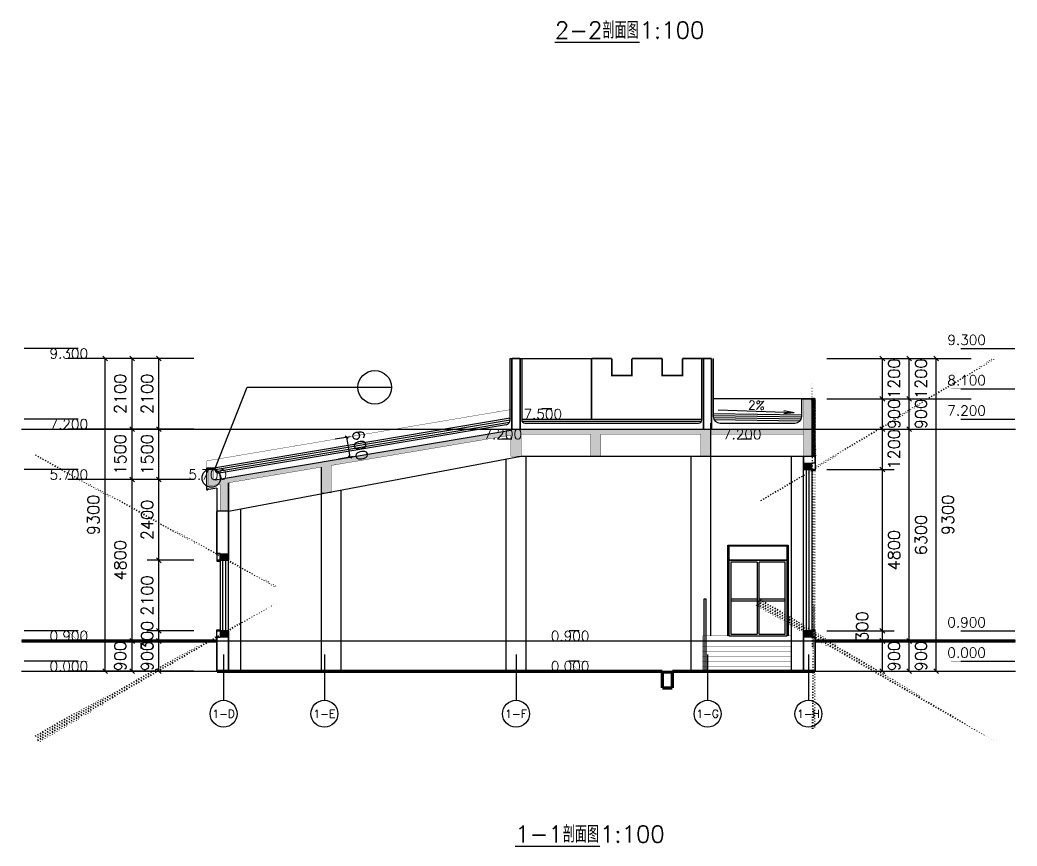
# Model space of a CAD drawing. Header units: inches. Extents: x 0 to 508000, y 0 to 738838.
# Drawn here: x 304626 to 334291, y 226883 to 251453 of the extents above; entities that cross this region are included whole.
import ezdxf
from ezdxf.enums import TextEntityAlignment as Align
from ezdxf.lldxf.tags import DXFTag

# ---------------------------------------------------------------- set-up
doc = ezdxf.new("R2010")
doc.units = ezdxf.units.IN
doc.header["$LTSCALE"] = 1000
doc.header["$MEASUREMENT"] = 0
doc.layers.get('0').update_dxf_attribs({"true_color": 0xffffff})
for name, color, linetype, true_color in [('AXIS', 3, 'Continuous', 0x00ff00), ('DIM_ELEV', 3, 'Continuous', 0x00ff00), ('DIM_IDEN', 3, 'Continuous', 0x00ff00), ('DIM_SYMB', 3, 'Continuous', 0x00ff00), ('DOTE', 1, 'DOTE', 0xff0000), ('E_WINDOW', 4, 'Continuous', 0x00ffff), ('PUB_DIM', 3, 'Continuous', 0x00ff00)]:
    doc.layers.add(name, color=color, linetype=linetype, true_color=true_color)
doc.styles.add('TXTSTY_ANONYMOUS', font='txt.shx', dxfattribs={"height": 0.2, "bigfont": 'gbcbig.shx'})
tags = doc.linetypes.add('DOTE', pattern=[2.4200000000000004, 2, -0.2, 0.02, -0.2]).pattern_tags.tags
tags[10:11] = [DXFTag(74, 4), DXFTag(75, 0), DXFTag(340, '0'), DXFTag(46, 0.0), DXFTag(50, 0.0), DXFTag(44, 0.0), DXFTag(45, 0.0)]
tags[8:9] = [DXFTag(74, 4), DXFTag(75, 0), DXFTag(340, '0'), DXFTag(46, 0.0), DXFTag(50, 0.0), DXFTag(44, 0.0), DXFTag(45, 0.0)]
tags[6:7] = [DXFTag(74, 4), DXFTag(75, 0), DXFTag(340, '0'), DXFTag(46, 0.0), DXFTag(50, 0.0), DXFTag(44, 0.0), DXFTag(45, 0.0)]
tags[4:5] = [DXFTag(74, 4), DXFTag(75, 0), DXFTag(340, '0'), DXFTag(46, 0.0), DXFTag(50, 0.0), DXFTag(44, 0.0), DXFTag(45, 0.0)]

# ---------------------------------------------------------------- blocks, each defined once
blk = doc.blocks.new('DAnoyomous9373')
at = {"layer": 'DIM_ELEV', "lineweight": -3}
blk.add_line((321266.0682554245, 232381.9263761044), (320966.0682554245, 232381.9263761044), dxfattribs=at)
at = {"layer": 'DIM_ELEV', "lineweight": -3, "const_width": 1}
blk.add_lwpolyline([(320966.0682554245, 232381.9263761044), (321566.0682554245, 232381.9263761044), (321266.0682554245, 232081.9263761044)], close=True, dxfattribs=at)
at = {"layer": 'DIM_ELEV', "color": 7, "true_color": 0xffffff, "style": 'TXTSTY_ANONYMOUS'}
blk.add_text('0.000', height=297.5, dxfattribs=at).set_placement((321566.0682554245, 232081.9263761044), align=Align.RIGHT)
blk = doc.blocks.new('DAnoyomous9377')
at = {"layer": 'DIM_ELEV', "lineweight": -3}
blk.add_line((321266.0682554245, 233281.9263761044), (320966.0682554245, 233281.9263761044), dxfattribs=at)
at = {"layer": 'DIM_ELEV', "lineweight": -3, "const_width": 1}
blk.add_lwpolyline([(320966.0682554245, 233281.9263761044), (321566.0682554245, 233281.9263761044), (321266.0682554245, 232981.9263761044)], close=True, dxfattribs=at)
at = {"layer": 'DIM_ELEV', "color": 7, "true_color": 0xffffff, "style": 'TXTSTY_ANONYMOUS'}
blk.add_text('0.900', height=297.5, dxfattribs=at).set_placement((321566.0682554245, 232981.9263761044), align=Align.RIGHT)
blk = doc.blocks.new('DAnoyomous9381')
at = {"layer": 'DIM_ELEV', "lineweight": -3}
blk.add_line((326388.0730487108, 238981.9263761044), (326088.0730487108, 238981.9263761044), dxfattribs=at)
at = {"layer": 'DIM_ELEV', "lineweight": -3, "const_width": 1}
blk.add_lwpolyline([(326088.0730487108, 238981.9263761044), (326688.0730487108, 238981.9263761044), (326388.0730487108, 239281.9263761044)], close=True, dxfattribs=at)
at = {"layer": 'DIM_ELEV', "color": 7, "true_color": 0xffffff, "style": 'TXTSTY_ANONYMOUS'}
blk.add_text('7.200', height=297.5, dxfattribs=at).set_placement((326688.0730487108, 239281.9263761044), align=Align.TOP_RIGHT)
blk = doc.blocks.new('DAnoyomous9385')
at = {"layer": 'DIM_ELEV', "lineweight": -3}
blk.add_line((320454.0215797424, 239881.9263761044), (320154.0215797424, 239881.9263761044), dxfattribs=at)
at = {"layer": 'DIM_ELEV', "lineweight": -3, "const_width": 1}
blk.add_lwpolyline([(320154.0215797424, 239881.9263761044), (320754.0215797424, 239881.9263761044), (320454.0215797424, 239581.9263761044)], close=True, dxfattribs=at)
at = {"layer": 'DIM_ELEV', "color": 7, "true_color": 0xffffff, "style": 'TXTSTY_ANONYMOUS'}
blk.add_text('7.500', height=297.5, dxfattribs=at).set_placement((320754.0215797424, 239581.9263761044), align=Align.RIGHT)
blk = doc.blocks.new('DAnoyomous9401')
at = {"layer": 'DIM_ELEV', "lineweight": -3}
blk.add_line((310484.8041442633, 238081.9263761044), (310184.8041442633, 238081.9263761044), dxfattribs=at)
at = {"layer": 'DIM_ELEV', "lineweight": -3, "const_width": 1}
blk.add_lwpolyline([(310184.8041442633, 238081.9263761044), (310784.8041442633, 238081.9263761044), (310484.8041442633, 237781.9263761044)], close=True, dxfattribs=at)
at = {"layer": 'DIM_ELEV', "color": 7, "true_color": 0xffffff, "style": 'TXTSTY_ANONYMOUS'}
blk.add_text('5.700', height=297.5, dxfattribs=at).set_placement((310784.8041442633, 237781.9263761044), align=Align.RIGHT)
blk = doc.blocks.new('DAnoyomous9457')
at = {"layer": 'DIM_SYMB', "lineweight": -3}
for p in [(325398.5557142496, 239860.9517143965), (327348.2262365818, 239744.6665196419), (327351.4840111732, 239832.518299222)]:
    blk.add_line(p, (327661.5589210987, 239777.0336142778), dxfattribs=at)
at = {"layer": 'DIM_SYMB', "color": 7, "true_color": 0xffffff, "style": 'TXTSTY_ANONYMOUS'}
blk.add_text('2%', height=262.5, rotation=357.8762856389023, dxfattribs=at).set_placement((326536.5423197746, 239993.8724651337), align=Align.MIDDLE_CENTER)
blk = doc.blocks.new('DAnoyomous9471')
at = {"layer": 'PUB_DIM', "lineweight": -3}
for p, q in [((314449.1153415442, 239058.5306930542), (314004.8917220831, 238983.6615437269)), ((314395.9059668779, 239009.1833100319), (314304.1424626112, 239074.476572752)), ((314449.7414678335, 238450.1742396355), (314350.0242147446, 239041.8299413919)), ((314548.8325946331, 238466.8749912977), (314104.608975172, 238392.0058419704)), ((314495.6232199669, 238417.5276082754), (314403.8597157001, 238482.8208709955))]:
    blk.add_line(p, q, dxfattribs=at)
at = {"layer": 'PUB_DIM', "color": 7, "true_color": 0xffffff, "style": 'TXTSTY_ANONYMOUS'}
blk.add_text('600', height=350, rotation=279.5666914838454, dxfattribs=at).set_placement((314745.0153340101, 238804.1704882383), align=Align.MIDDLE_CENTER)
blk = doc.blocks.new('DAnoyomous9475')
at = {"layer": 'DIM_ELEV', "lineweight": -3}
blk.add_line((319264.8041441441, 238981.9263759851), (318964.8041441441, 238981.9263759851), dxfattribs=at)
at = {"layer": 'DIM_ELEV', "lineweight": -3, "const_width": 1}
blk.add_lwpolyline([(318964.8041441441, 238981.9263759851), (319564.8041441441, 238981.9263759851), (319264.8041441441, 239281.9263759851)], close=True, dxfattribs=at)
at = {"layer": 'DIM_ELEV', "color": 7, "true_color": 0xffffff, "style": 'TXTSTY_ANONYMOUS'}
blk.add_text('7.200', height=297.5, dxfattribs=at).set_placement((319564.8041441441, 239281.9263759851), align=Align.TOP_RIGHT)
blk = doc.blocks.new('$EWDLib$00000644')
at = {"lineweight": -3}
for p, q in [((1470, 2370), (30, 2370)), ((30, 2370), (30, 2000)), ((1470, 2000), (1470, 2370)), ((1470, 2000), (30, 2000)), ((30, 2000), (1470, 2000)), ((30, 2000), (30, 2.273736754432321e-13)), ((1470, 0), (1470, 2000)), ((78.97999999999956, 1950.519999999997), (78.97999999999956, 49.47999999999638)), ((725.5040000000008, 1950.519999999997), (78.97999999999968, 1950.519999999997)), ((725.5040000000008, 1950.519999999997), (725.5040000000008, 49.47999999999638)), ((1421.02, 1950.519999999997), (774.4840000000005, 1950.519999999997)), ((774.4840000000004, 49.48000000000002), (774.4840000000004, 1950.519999999997)), ((1421.02, 49.48000000000002), (1421.02, 1950.519999999997)), ((78.97999999999593, 979.7039999999963), (725.5039999999971, 979.7039999999981)), ((78.97999999999593, 930.2239999999963), (725.5039999999971, 930.2239999999981)), ((774.4839999999967, 979.7039999999981), (1421.019999999997, 979.704)), ((774.4839999999967, 930.2239999999981), (1421.019999999997, 930.2239999999999)), ((30, 0), (1470, 0)), ((78.97999999999956, 49.47999999999638), (725.5040000000007, 49.4799999999982)), ((774.4840000000004, 49.4799999999982), (1421.02, 49.48000000000002))]:
    blk.add_line(p, q, dxfattribs=at)
blk.add_lwpolyline([(0, 0), (0, 2400), (1500.000000000004, 2400), (1500.000000000004, 0)], dxfattribs=at)
blk = doc.blocks.new('DAnoyomous9554')
at = {"layer": 'PUB_DIM', "lineweight": -3}
for p, q in [((309800.1884633303, 241381.9263761044), (308411.0967943668, 241381.9263761044)), ((308831.8074724674, 241311.2156980038), (308690.3861162663, 241452.6370542049)), ((308761.0967943668, 239281.9263761044), (308761.0967943668, 241381.9263761044)), ((309800.1884633303, 239281.9263761044), (308411.0967943668, 239281.9263761044)), ((308831.8074724674, 239211.2156980038), (308690.3861162663, 239352.6370542049)), ((308761.0967943668, 237781.9263762236), (308761.0967943668, 239281.9263761044)), ((309800.1884633303, 237781.9263762236), (308411.0967943668, 237781.9263762236)), ((308831.8074724674, 237711.215698123), (308690.3861162663, 237852.6370543242)), ((308761.0967943668, 235381.9263761044), (308761.0967943668, 237781.9263762236)), ((309800.1884633303, 235381.9263761044), (308411.0967943668, 235381.9263761044)), ((308831.8074724674, 235311.2156980038), (308690.3861162663, 235452.6370542049)), ((308761.0967943668, 233281.9263761044), (308761.0967943668, 235381.9263761044)), ((309800.1884633303, 233281.9263761044), (308411.0967943668, 233281.9263761044)), ((308831.8074724674, 233211.2156980038), (308690.3861162663, 233352.6370542049)), ((308761.0967943668, 232981.9263761044), (308761.0967943668, 233281.9263761044)), ((309800.1884633303, 232981.9263761044), (308411.0967943668, 232981.9263761044)), ((308831.8074724674, 232911.2156980038), (308690.3861162663, 233052.6370542049)), ((308761.0967943668, 232081.9263761044), (308761.0967943668, 232981.9263761044)), ((309800.1884633303, 232081.9263761044), (308411.0967943668, 232081.9263761044)), ((308831.8074724674, 232011.2156980038), (308690.3861162663, 232152.6370542049))]:
    blk.add_line(p, q, dxfattribs=at)
at = {"layer": 'PUB_DIM', "color": 7, "true_color": 0xffffff, "style": 'TXTSTY_ANONYMOUS'}
for s, p in [('2100', (308411.0967943668, 240331.9263761044)), ('1500', (308411.0967943668, 238531.9263761044)), ('2400', (308411.0967943668, 236581.9263761044)), ('2100', (308411.0967943668, 234331.9263761044)), ('300', (308411.0967943668, 233131.9263761044)), ('900', (308411.0967943668, 232531.9263761044))]:
    blk.add_text(s, height=350, rotation=90.00000250447816, dxfattribs=at).set_placement(p, align=Align.MIDDLE_CENTER)
blk = doc.blocks.new('DAnoyomous9573')
at = {"layer": 'PUB_DIM', "lineweight": -3}
for p, q in [((309000.1884633303, 241381.9263761044), (307611.0967943668, 241381.9263761044)), ((308031.8074724674, 241311.2156980038), (307890.3861162663, 241452.6370542049)), ((307961.0967943668, 239281.9263761044), (307961.0967943668, 241381.9263761044)), ((309000.1884633303, 239281.9263761044), (307611.0967943668, 239281.9263761044)), ((308031.8074724674, 239211.2156980038), (307890.3861162663, 239352.6370542049)), ((307961.0967943668, 237781.9263762236), (307961.0967943668, 239281.9263761044)), ((309000.1884633303, 237781.9263762236), (307611.0967943668, 237781.9263762236)), ((308031.8074724674, 237711.215698123), (307890.3861162663, 237852.6370543242)), ((307961.0967943668, 232981.9263761044), (307961.0967943668, 237781.9263762236)), ((309000.1884633303, 232981.9263761044), (307611.0967943668, 232981.9263761044)), ((308031.8074724674, 232911.2156980038), (307890.3861162663, 233052.6370542049)), ((307961.0967943668, 232081.9263761044), (307961.0967943668, 232981.9263761044)), ((309000.1884633303, 232081.9263761044), (307611.0967943668, 232081.9263761044)), ((308031.8074724674, 232011.2156980038), (307890.3861162663, 232152.6370542049))]:
    blk.add_line(p, q, dxfattribs=at)
at = {"layer": 'PUB_DIM', "color": 7, "true_color": 0xffffff, "style": 'TXTSTY_ANONYMOUS'}
for s, p in [('2100', (307611.0967943668, 240331.9263761044)), ('1500', (307611.0967943668, 238531.9263761044)), ('4800', (307611.0967943668, 235381.9263761044)), ('900', (307611.0967943668, 232531.9263761044))]:
    blk.add_text(s, height=350, rotation=90.00000250447816, dxfattribs=at).set_placement(p, align=Align.MIDDLE_CENTER)
blk = doc.blocks.new('DAnoyomous9580')
at = {"layer": 'PUB_DIM', "lineweight": -3}
for p, q in [((308200.1884633303, 241381.9263761044), (306811.0967943668, 241381.9263761044)), ((307231.8074724674, 241311.2156980038), (307090.3861162663, 241452.6370542049)), ((307161.0967943668, 232081.9263761044), (307161.0967943668, 241381.9263761044)), ((308200.1884633303, 232081.9263761044), (306811.0967943668, 232081.9263761044)), ((307231.8074724674, 232011.2156980038), (307090.3861162663, 232152.6370542049))]:
    blk.add_line(p, q, dxfattribs=at)
at = {"layer": 'PUB_DIM', "color": 7, "true_color": 0xffffff, "style": 'TXTSTY_ANONYMOUS'}
blk.add_text('9300', height=350, rotation=90.00000250447816, dxfattribs=at).set_placement((306811.0967943668, 236731.9263761044), align=Align.MIDDLE_CENTER)
blk = doc.blocks.new('DAnoyomous9585')
at = {"layer": 'DIM_ELEV', "lineweight": -3}
for p, q in [((306353.3919632435, 232381.9263761044), (304753.3919632435, 232381.9263761044)), ((309372.948346138, 232081.9263761044), (306053.3919632435, 232081.9263761044))]:
    blk.add_line(p, q, dxfattribs=at)
at = {"layer": 'DIM_ELEV', "lineweight": -3, "const_width": 1}
blk.add_lwpolyline([(306053.3919632435, 232381.9263761044), (306653.3919632435, 232381.9263761044), (306353.3919632435, 232081.9263761044)], close=True, dxfattribs=at)
at = {"layer": 'DIM_ELEV', "color": 7, "true_color": 0xffffff, "style": 'TXTSTY_ANONYMOUS'}
blk.add_text('0.000', height=297.5, dxfattribs=at).set_placement((306653.3919632435, 232081.9263761044), align=Align.RIGHT)
blk = doc.blocks.new('DAnoyomous9590')
at = {"layer": 'DIM_ELEV', "lineweight": -3}
for p, q in [((306353.3919632435, 233281.9263761044), (304753.3919632435, 233281.9263761044)), ((309372.948346138, 232981.9263761044), (306053.3919632435, 232981.9263761044))]:
    blk.add_line(p, q, dxfattribs=at)
at = {"layer": 'DIM_ELEV', "lineweight": -3, "const_width": 1}
blk.add_lwpolyline([(306053.3919632435, 233281.9263761044), (306653.3919632435, 233281.9263761044), (306353.3919632435, 232981.9263761044)], close=True, dxfattribs=at)
at = {"layer": 'DIM_ELEV', "color": 7, "true_color": 0xffffff, "style": 'TXTSTY_ANONYMOUS'}
blk.add_text('0.900', height=297.5, dxfattribs=at).set_placement((306653.3919632435, 232981.9263761044), align=Align.RIGHT)
blk = doc.blocks.new('DAnoyomous9595')
at = {"layer": 'DIM_ELEV', "lineweight": -3}
for p, q in [((306353.3919632435, 238081.9263761044), (304753.3919632435, 238081.9263761044)), ((309372.948346138, 237781.9263761044), (306053.3919632435, 237781.9263761044))]:
    blk.add_line(p, q, dxfattribs=at)
at = {"layer": 'DIM_ELEV', "lineweight": -3, "const_width": 1}
blk.add_lwpolyline([(306053.3919632435, 238081.9263761044), (306653.3919632435, 238081.9263761044), (306353.3919632435, 237781.9263761044)], close=True, dxfattribs=at)
at = {"layer": 'DIM_ELEV', "color": 7, "true_color": 0xffffff, "style": 'TXTSTY_ANONYMOUS'}
blk.add_text('5.700', height=297.5, dxfattribs=at).set_placement((306653.3919632435, 237781.9263761044), align=Align.RIGHT)
blk = doc.blocks.new('DAnoyomous9600')
at = {"layer": 'DIM_ELEV', "lineweight": -3}
for p, q in [((306353.3919632435, 239581.9263761044), (304753.3919632435, 239581.9263761044)), ((309372.948346138, 239281.9263761044), (306053.3919632435, 239281.9263761044))]:
    blk.add_line(p, q, dxfattribs=at)
at = {"layer": 'DIM_ELEV', "lineweight": -3, "const_width": 1}
blk.add_lwpolyline([(306053.3919632435, 239581.9263761044), (306653.3919632435, 239581.9263761044), (306353.3919632435, 239281.9263761044)], close=True, dxfattribs=at)
at = {"layer": 'DIM_ELEV', "color": 7, "true_color": 0xffffff, "style": 'TXTSTY_ANONYMOUS'}
blk.add_text('7.200', height=297.5, dxfattribs=at).set_placement((306653.3919632435, 239281.9263761044), align=Align.RIGHT)
blk = doc.blocks.new('DAnoyomous9605')
at = {"layer": 'DIM_ELEV', "lineweight": -3}
for p, q in [((306353.3919632435, 241681.9263761044), (304753.3919632435, 241681.9263761044)), ((309372.948346138, 241381.9263761044), (306053.3919632435, 241381.9263761044))]:
    blk.add_line(p, q, dxfattribs=at)
at = {"layer": 'DIM_ELEV', "lineweight": -3, "const_width": 1}
blk.add_lwpolyline([(306053.3919632435, 241681.9263761044), (306653.3919632435, 241681.9263761044), (306353.3919632435, 241381.9263761044)], close=True, dxfattribs=at)
at = {"layer": 'DIM_ELEV', "color": 7, "true_color": 0xffffff, "style": 'TXTSTY_ANONYMOUS'}
blk.add_text('9.300', height=297.5, dxfattribs=at).set_placement((306653.3919632435, 241381.9263761044), align=Align.RIGHT)
blk = doc.blocks.new('DAnoyomous9610')
at = {"layer": 'DIM_ELEV', "lineweight": -3}
for p, q in [((332622.3763680458, 232381.9263761044), (334222.3763680458, 232381.9263761044)), ((329602.8199851513, 232081.9263761044), (332922.3763680458, 232081.9263761044))]:
    blk.add_line(p, q, dxfattribs=at)
at = {"layer": 'DIM_ELEV', "lineweight": -3, "const_width": 1}
blk.add_lwpolyline([(332322.3763680458, 232381.9263761044), (332922.3763680458, 232381.9263761044), (332622.3763680458, 232081.9263761044)], close=True, dxfattribs=at)
at = {"layer": 'DIM_ELEV', "color": 7, "true_color": 0xffffff, "style": 'TXTSTY_ANONYMOUS'}
blk.add_text('0.000', height=297.5, dxfattribs=at).set_placement((333363.6263680458, 232486.9263761044), align=Align.RIGHT)
blk = doc.blocks.new('DAnoyomous9637')
at = {"layer": 'PUB_DIM', "lineweight": -3}
for p, q in [((328634.8041442633, 241381.9263761044), (330633.6728453636, 241381.9263761044)), ((330212.962167263, 241452.6370542049), (330354.3835234642, 241311.2156980038)), ((330283.6728453636, 240181.9263761044), (330283.6728453636, 241381.9263761044)), ((328634.8041442633, 240181.9263761044), (330633.6728453636, 240181.9263761044)), ((330212.962167263, 240252.6370542049), (330354.3835234642, 240111.2156980038)), ((330283.6728453636, 239281.9263761044), (330283.6728453636, 240181.9263761044)), ((328634.8041442633, 239281.9263761044), (330633.6728453636, 239281.9263761044)), ((330212.962167263, 239352.6370542049), (330354.3835234642, 239211.2156980038)), ((330283.6728453636, 238081.9263751507), (330283.6728453636, 239281.9263761044)), ((328634.8041442633, 238081.9263751507), (330633.6728453636, 238081.9263751507)), ((330212.962167263, 238152.6370532513), (330354.3835234642, 238011.2156970501)), ((330283.6728453636, 233281.9263758659), (330283.6728453636, 238081.9263751507)), ((328634.8041442633, 233281.9263758659), (330633.6728453636, 233281.9263758659)), ((330212.962167263, 233352.6370539665), (330354.3835234642, 233211.2156977654)), ((330283.6728453636, 232981.9263761044), (330283.6728453636, 233281.9263758659)), ((328634.8041442633, 232981.9263761044), (330633.6728453636, 232981.9263761044)), ((330212.962167263, 233052.6370542049), (330354.3835234642, 232911.2156980038)), ((330283.6728453636, 232081.9263761044), (330283.6728453636, 232981.9263761044)), ((328634.8041442633, 232081.9263761044), (330633.6728453636, 232081.9263761044)), ((330212.962167263, 232152.6370542049), (330354.3835234642, 232011.2156980038))]:
    blk.add_line(p, q, dxfattribs=at)
at = {"layer": 'PUB_DIM', "color": 7, "true_color": 0xffffff, "style": 'TXTSTY_ANONYMOUS'}
for s, p in [('1200', (330633.6728453636, 240781.9263761044)), ('900', (330633.6728453636, 239731.9263761044)), ('1200', (330633.6728453636, 238681.9263756275)), ('4800', (330633.6728453636, 235681.9263755083)), ('300', (329683.8494372368, 233412.4298013449)), ('900', (330633.6728453636, 232531.9263761044))]:
    blk.add_text(s, height=350, rotation=90.00000250447816, dxfattribs=at).set_placement(p, align=Align.MIDDLE_CENTER)
blk = doc.blocks.new('DAnoyomous9656')
at = {"layer": 'PUB_DIM', "lineweight": -3}
for p, q in [((329434.8041442633, 241381.9263761044), (331433.6728453636, 241381.9263761044)), ((331012.962167263, 241452.6370542049), (331154.3835234642, 241311.2156980038)), ((331083.6728453636, 240181.9263761044), (331083.6728453636, 241381.9263761044)), ((329434.8041442633, 240181.9263761044), (331433.6728453636, 240181.9263761044)), ((331012.962167263, 240252.6370542049), (331154.3835234642, 240111.2156980038)), ((331083.6728453636, 239281.9263761044), (331083.6728453636, 240181.9263761044)), ((329434.8041442633, 239281.9263761044), (331433.6728453636, 239281.9263761044)), ((331012.962167263, 239352.6370542049), (331154.3835234642, 239211.2156980038)), ((331083.6728453636, 232981.9263761044), (331083.6728453636, 239281.9263761044)), ((329434.8041442633, 232981.9263761044), (331433.6728453636, 232981.9263761044)), ((331012.962167263, 233052.6370542049), (331154.3835234642, 232911.2156980038)), ((331083.6728453636, 232081.9263761044), (331083.6728453636, 232981.9263761044)), ((329434.8041442633, 232081.9263761044), (331433.6728453636, 232081.9263761044)), ((331012.962167263, 232152.6370542049), (331154.3835234642, 232011.2156980038))]:
    blk.add_line(p, q, dxfattribs=at)
at = {"layer": 'PUB_DIM', "color": 7, "true_color": 0xffffff, "style": 'TXTSTY_ANONYMOUS'}
for s, p in [('1200', (331433.6728453636, 240781.9263761044)), ('900', (331433.6728453636, 239731.9263761044)), ('6300', (331433.6728453636, 236131.9263761044)), ('900', (331433.6728453636, 232531.9263761044))]:
    blk.add_text(s, height=350, rotation=90.00000250447816, dxfattribs=at).set_placement(p, align=Align.MIDDLE_CENTER)
blk = doc.blocks.new('DAnoyomous9663')
at = {"layer": 'PUB_DIM', "lineweight": -3}
for p, q in [((330234.8041442633, 241381.9263761044), (332233.6728453636, 241381.9263761044)), ((331812.962167263, 241452.6370542049), (331954.3835234642, 241311.2156980038)), ((331883.6728453636, 232081.9263761044), (331883.6728453636, 241381.9263761044)), ((330234.8041442633, 232081.9263761044), (332233.6728453636, 232081.9263761044)), ((331812.962167263, 232152.6370542049), (331954.3835234642, 232011.2156980038))]:
    blk.add_line(p, q, dxfattribs=at)
at = {"layer": 'PUB_DIM', "color": 7, "true_color": 0xffffff, "style": 'TXTSTY_ANONYMOUS'}
blk.add_text('9300', height=350, rotation=90.00000250447816, dxfattribs=at).set_placement((332233.6728453636, 236731.9263761044), align=Align.MIDDLE_CENTER)
blk = doc.blocks.new('DAnoyomous9668')
at = {"layer": 'DIM_ELEV', "lineweight": -3}
for p, q in [((332622.3763680458, 233281.9263761044), (334222.3763680458, 233281.9263761044)), ((329602.8199851513, 232981.9263761044), (332922.3763680458, 232981.9263761044))]:
    blk.add_line(p, q, dxfattribs=at)
at = {"layer": 'DIM_ELEV', "lineweight": -3, "const_width": 1}
blk.add_lwpolyline([(332322.3763680458, 233281.9263761044), (332922.3763680458, 233281.9263761044), (332622.3763680458, 232981.9263761044)], close=True, dxfattribs=at)
at = {"layer": 'DIM_ELEV', "color": 7, "true_color": 0xffffff, "style": 'TXTSTY_ANONYMOUS'}
blk.add_text('0.900', height=297.5, dxfattribs=at).set_placement((333363.6263680458, 233386.9263761044), align=Align.RIGHT)
blk = doc.blocks.new('DAnoyomous9673')
at = {"layer": 'DIM_ELEV', "lineweight": -3}
for p, q in [((332622.3763680458, 239581.9263761044), (334222.3763680458, 239581.9263761044)), ((329602.8199851513, 239281.9263761044), (332922.3763680458, 239281.9263761044))]:
    blk.add_line(p, q, dxfattribs=at)
at = {"layer": 'DIM_ELEV', "lineweight": -3, "const_width": 1}
blk.add_lwpolyline([(332322.3763680458, 239581.9263761044), (332922.3763680458, 239581.9263761044), (332622.3763680458, 239281.9263761044)], close=True, dxfattribs=at)
at = {"layer": 'DIM_ELEV', "color": 7, "true_color": 0xffffff, "style": 'TXTSTY_ANONYMOUS'}
blk.add_text('7.200', height=297.5, dxfattribs=at).set_placement((333363.6263680458, 239686.9263761044), align=Align.RIGHT)
blk = doc.blocks.new('DAnoyomous9678')
at = {"layer": 'DIM_ELEV', "lineweight": -3}
for p, q in [((332622.3763680458, 240481.9263761044), (334222.3763680458, 240481.9263761044)), ((329602.8199851513, 240181.9263761044), (332922.3763680458, 240181.9263761044))]:
    blk.add_line(p, q, dxfattribs=at)
at = {"layer": 'DIM_ELEV', "lineweight": -3, "const_width": 1}
blk.add_lwpolyline([(332322.3763680458, 240481.9263761044), (332922.3763680458, 240481.9263761044), (332622.3763680458, 240181.9263761044)], close=True, dxfattribs=at)
at = {"layer": 'DIM_ELEV', "color": 7, "true_color": 0xffffff, "style": 'TXTSTY_ANONYMOUS'}
blk.add_text('8.100', height=297.5, dxfattribs=at).set_placement((333363.6263680458, 240586.9263761044), align=Align.RIGHT)
blk = doc.blocks.new('DAnoyomous9683')
at = {"layer": 'DIM_ELEV', "lineweight": -3}
for p, q in [((332622.3763680458, 241681.9263761044), (334222.3763680458, 241681.9263761044)), ((329602.8199851513, 241381.9263761044), (332922.3763680458, 241381.9263761044))]:
    blk.add_line(p, q, dxfattribs=at)
at = {"layer": 'DIM_ELEV', "lineweight": -3, "const_width": 1}
blk.add_lwpolyline([(332322.3763680458, 241681.9263761044), (332922.3763680458, 241681.9263761044), (332622.3763680458, 241381.9263761044)], close=True, dxfattribs=at)
at = {"layer": 'DIM_ELEV', "color": 7, "true_color": 0xffffff, "style": 'TXTSTY_ANONYMOUS'}
blk.add_text('9.300', height=297.5, dxfattribs=at).set_placement((333363.6263680458, 241786.9263761044), align=Align.RIGHT)
blk = doc.blocks.new('DAnoyomous9699')
at = {"layer": 'AXIS', "lineweight": -3}
for p, q in [((310684.8041442633, 232583.3565573692), (310684.8041442633, 231217.4668526649)), ((313684.8041442633, 232583.3565573692), (313684.8041442633, 231217.4668526649)), ((319384.8041442633, 232583.3565573692), (319384.8041442633, 231217.4668526649)), ((325084.8041442633, 232583.3565573692), (325084.8041442633, 231217.4668526649)), ((328084.8041442633, 232583.3565573692), (328084.8041442633, 231217.4668526649))]:
    blk.add_line(p, q, dxfattribs=at)
for centre in [(310684.8041442633, 230817.4668526649), (313684.8041442633, 230817.4668526649), (319384.8041442633, 230817.4668526649), (325084.8041442633, 230817.4668526649), (328084.8041442633, 230817.4668526649)]:
    blk.add_circle(centre, 400, dxfattribs=at)
at = {"layer": 'AXIS', "color": 7, "true_color": 0xffffff, "style": 'TXTSTY_ANONYMOUS'}
for s, p in [('1-D', (310684.8041442633, 230817.4668526649)), ('1-E', (313684.8041442633, 230817.4668526649)), ('1-F', (319384.8041442633, 230817.4668526649)), ('1-G', (325084.8041442633, 230817.4668526649)), ('1-H', (328084.8041442633, 230817.4668526649))]:
    blk.add_text(s, height=233.3333282470703, dxfattribs=at).set_placement(p, align=Align.MIDDLE_CENTER)
blk = doc.blocks.new('DAnoyomous20841')
at = {"layer": 'DIM_IDEN', "lineweight": -3}
for p, q in [((310422.6787534952, 238087.4951896667), (311385.3171460629, 240527.5433726311)), ((311385.3171460629, 240527.5433726311), (315681.7429984808, 240527.5433726311))]:
    blk.add_line(p, q, dxfattribs=at)
for centre, radius in [((315181.7429984808, 240527.5433726311), 500), ((310321.0589381456, 237829.9143080711), 276.9016024598164)]:
    blk.add_circle(centre, radius, dxfattribs=at)
blk = doc.blocks.new('DAnoyomous39753')
at = {"layer": 'DIM_SYMB', "lineweight": -3}
blk.add_line((319361.2380000353, 226883.4450922012), (321881.2380000353, 226883.4450922012), dxfattribs=at)
at = {"layer": 'DIM_SYMB', "color": 7, "true_color": 0xffffff, "style": 'TXTSTY_ANONYMOUS'}
for s, p in [('1-1剖面图', (319361.2380000353, 226988.4450922012)), ('1:100', (321881.8380000591, 226988.4450922012))]:
    blk.add_text(s, height=500, dxfattribs=at).set_placement(p)
blk = doc.blocks.new('DAnoyomous39757')
at = {"layer": 'DIM_SYMB', "lineweight": -3}
blk.add_line((320539.452718854, 250793.7438776493), (323059.452718854, 250793.7438776493), dxfattribs=at)
at = {"layer": 'DIM_SYMB', "color": 7, "true_color": 0xffffff, "style": 'TXTSTY_ANONYMOUS'}
for s, p in [('2-2剖面图', (320539.452718854, 250898.7438776493)), ('1:100', (323060.0527188778, 250898.7438776493))]:
    blk.add_text(s, height=500, dxfattribs=at).set_placement(p)

msp = doc.modelspace()

# ---------------------------------------------------------------- hatches: boundary and pattern name
at = {"true_color": 0x333333}
h = msp.add_hatch(dxfattribs=at)
h.set_pattern_fill('钢筋混凝土', color=250, scale=762, angle=317.5, style=0)
h.set_pattern_definition([(45, (-815293950.8215106, -579223844.2838669), (-53.03300858899106, 53.03300858899107), []), (49.99999999999999, (-815293950.8215106, -579223844.2838669), (215.178054780226, -18.82564049477853), [22.5, -247.5]), (355, (-815293950.8215106, -579223844.2838669), (-41.6254000839, 225.6576401100035), [18, -198]), (100.4514, (-815293932.8900065, -579223845.8526689), (173.5528145142065, 206.8318626182861), [19.122057, -210.3426336]), (46.18420000000002, (-815293950.8215106, -579223784.2838669), (320.1723145876933, -49.65570429870542), [33.74999999999988, -371.249999999999]), (96.6356, (-815293924.1404871, -579223788.421859), (280.398811664611, 292.2353612701325), [28.6830864, -315.5139]), (351.1842, (-815293950.8215106, -579223784.2838669), (280.3985835400882, 292.2355802775974), [27, -297]), (21, (-815293920.8215106, -579223799.2838669), (179.0721156355385, -120.7856671996016), [22.5, -247.5]), (326.0000000000001, (-815293920.8215106, -579223799.2838669), (72.99459957647451, 217.5450135140559), [18, -198]), (71.4514, (-815293905.8988407, -579223809.3493487), (252.066788574447, 96.75914901298572), [19.122057, -210.3426336]), (37.50000000000001, (-815293950.8215106, -579223844.2838669), (3.647956595187201, 99.86815614939344), [0, -195.6, 0, -201, 0, -198.75]), (7.499999999999999, (-815293950.8215106, -579223844.2838669), (78.92086123264458, 118.3235135647081), [0, -114.6, 0, -191.1, 0, -75.75]), (327.5, (-815294017.7215105, -579223844.2838669), (160.1467308517227, -6.766461520313927), [0, -75, 0, -234, 0, -310.5]), (317.5, (-815294047.7215105, -579223844.2838669), (174.9558508027159, 30.03149469969532), [0, -97.5, 0, -155.4, 0, -220.5])])
h.paths.add_polyline_path([(328184.8041442633, 240181.9263761044), (327934.8041442633, 240181.9263761044), (327934.8041442633, 239281.9263761044), (319234.8041442633, 239281.9263761044), (319234.8041442633, 239256.6454771757), (310384.8041442633, 237765.0724436045), (310384.8041442633, 238079.7731524706), (310234.8041442633, 238081.9263761044), (310234.8041442633, 237587.6760497093), (310384.8041442633, 237612.9569485188), (310584.8041442633, 237646.6648136377), (310584.8041442633, 236838.6342412233), (310834.8041442633, 236838.6342412233), (310834.8041442633, 237688.7996450663), (313584.8041442633, 238152.2827911377), (313584.8041442633, 237389.4507888556), (313884.8041442633, 237389.4507888556), (313884.8041442633, 238202.844588995), (319234.8041442633, 239104.5299822092), (319234.8041442633, 238481.9263761044), (319534.8041442633, 238481.9263761044), (319534.8041442633, 239131.9263761044), (321604.8041441441, 239131.9263761044), (321604.8041441441, 238481.9263763428), (321904.8041441441, 238481.9263763428), (321904.8041441441, 239131.9263763428), (324884.8041442633, 239131.9263763428), (324884.8041442633, 238481.9263761044), (325184.8041442633, 238481.9263761044), (325184.8041442633, 239131.9263761044), (327934.8041442633, 239131.9263761044), (327934.8041442633, 238481.9263761044), (328184.8041442633, 238481.9263761044)], flags=0)
at = {"true_color": 0xff00ff}
h = msp.add_hatch(dxfattribs=at)
h.set_pattern_fill('HONEY', color=6, scale=381, angle=59.99999999999999, style=0)
h.set_pattern_definition([(0, (-815293950.8215106, -579223844.2838669), (35.71875, 20.622225), [23.8125, -47.625]), (120, (-815293950.8215106, -579223844.2838669), (-35.71874573255854, 20.62223239142543), [23.81249999999994, -47.62499999999988]), (59.99999999999999, (-815293950.8215106, -579223844.2838669), (4.267441460203969e-06, 41.24445739142541), [-47.625, 23.8125])])
h.paths.add_polyline_path([(328184.8041442633, 238481.9263761044), (328284.8041442633, 238481.9263761044), (328284.8041442633, 240181.9263761044), (328184.8041442633, 240181.9263761044)], flags=0)
at = {"true_color": 0x333333}
for points in [[(328184.8041442633, 238281.9263751507), (327934.8041442633, 238281.9263751507), (327934.8041442633, 238081.9263751507), (328184.8041442633, 238081.9263751507)], [(310584.8041442633, 235581.9263751507), (310584.8041442633, 235381.9263751507), (310834.8041442633, 235381.9263751507), (310834.8041442633, 235581.9263751507)], [(310584.8041442633, 233081.926377058), (310834.8041442633, 233081.926377058), (310834.8041442633, 233281.926377058), (310584.8041442633, 233281.926377058)], [(328184.8041442633, 233081.926377058), (328184.8041442633, 233281.926377058), (327934.8041442633, 233281.926377058), (327934.8041442633, 233081.926377058)]]:
    msp.add_hatch(color=250, dxfattribs=at).paths.add_polyline_path(points, flags=0)
at = {"true_color": 0xff00ff}
h = msp.add_hatch(dxfattribs=at)
h.set_pattern_fill('HONEY', color=6, scale=762, angle=239.9999999999999, style=0)
h.set_pattern_definition([(180, (8350229486.533218, 5503667566.883627), (-71.4375, -41.24445), [47.625, -95.25]), (299.9999999999999, (8350229486.533218, 5503667566.883627), (71.43749146511708, -41.24446478285086), [47.62499999999993, -95.24999999999986]), (239.9999999999999, (8350229486.533218, 5503667566.883627), (-8.534882920407938e-06, -82.48891478285083), [-95.25, 47.625])])
h.paths.add_polyline_path([(328184.8041442633, 238281.9263751507), (328184.8041442633, 238051.9263761044), (328284.8041442633, 238051.9263761044), (328284.8041442633, 238281.9263751507)], flags=0)
h = msp.add_hatch(dxfattribs=at)
h.set_pattern_fill('HONEY', color=6, scale=762, angle=300.0000000000001, style=0)
h.set_pattern_definition([(0, (-8349590716.92493, 5503664866.883627), (71.4375, -41.24445), [47.625, -95.25]), (240, (-8349590716.92493, 5503664866.883627), (-71.43749146511708, -41.24446478285086), [47.62499999999993, -95.24999999999986]), (300.0000000000001, (-8349590716.92493, 5503664866.883627), (8.534882920407938e-06, -82.48891478285083), [-95.25, 47.625])])
h.paths.add_polyline_path([(310584.8041442633, 235581.9263751507), (310484.8041442633, 235581.9263751507), (310484.8041442633, 235351.9263761044), (310584.8041442633, 235351.9263761044)], flags=0)
h = msp.add_hatch(dxfattribs=at)
h.set_pattern_fill('HONEY', color=6, scale=762, angle=59.99999999999999, style=0)
h.set_pattern_definition([(0, (-8349590716.92493, -5503196203.030874), (71.4375, 41.24445), [47.625, -95.25]), (120, (-8349590716.92493, -5503196203.030874), (-71.43749146511708, 41.24446478285086), [47.62499999999982, -95.24999999999964]), (59.99999999999999, (-8349590716.92493, -5503196203.030874), (8.534882920407938e-06, 82.48891478285083), [-95.25, 47.625])])
h.paths.add_polyline_path([(310584.8041442633, 233081.926377058), (310584.8041442633, 233311.9263761044), (310484.8041442633, 233311.9263761044), (310484.8041442633, 233081.926377058)], flags=0)
h = msp.add_hatch(dxfattribs=at)
h.set_pattern_fill('HONEY', color=6, scale=762, angle=120, style=0)
h.set_pattern_definition([(180, (8350229486.533218, -5503196203.030874), (-71.4375, 41.24445), [47.625, -95.25]), (60.00000000000001, (8350229486.533218, -5503196203.030874), (71.43749146511708, 41.24446478285086), [47.62499999999993, -95.24999999999986]), (120, (8350229486.533218, -5503196203.030874), (-8.534882920407938e-06, 82.48891478285083), [-95.25, 47.625])])
h.paths.add_polyline_path([(328184.8041442633, 233081.926377058), (328284.8041442633, 233081.926377058), (328284.8041442633, 233311.9263761044), (328184.8041442633, 233311.9263761044)], flags=0)
h = msp.add_hatch()
h.set_pattern_fill('玻璃', color=256, scale=635, angle=90, style=0)
h.set_pattern_definition([(90, (-815293980.8215106, -579223844.2838669), (-30, 1.83697019872103e-15), [])])
h.paths.add_polyline_path([(323734.8041441441, 232081.9263761044), (323734.8041441441, 232031.9263761044), (324034.8041441441, 232031.9263761044), (324034.8041441441, 232081.9263761044)], flags=0)

# ---------------------------------------------------------------- linework, layer by layer
at = {"color": 6, "lineweight": -3, "true_color": 0xff00ff}
for p, q in [((319214.8041442633, 239562.6478809118), (319214.8041442633, 241381.9263761044)), ((319554.8041442633, 241381.9263761044), (319554.8041442633, 239561.9263761044)), ((324914.8041442633, 239561.9263761044), (324914.8041442633, 241381.9263761044)), ((325254.8041442633, 241381.9263761044), (325254.8041442633, 239661.9263761044)), ((327884.8041442633, 239661.9263761044), (327884.8041442633, 240181.9263761044)), ((310392.0128281116, 238131.3645783663), (319214.8041442633, 239618.3518787622)), ((310434.8041442633, 238077.7303999662), (319214.7154642344, 239557.4907346964)), ((310451.07506001, 238019.6264910698), (319194.9172430038, 239493.3077578545)), ((319654.8041442633, 239461.9263761044), (321634.8041441441, 239461.9263761044)), ((321634.8041441441, 239461.9263761044), (324814.8041442633, 239461.9263761044)), ((325454.8041442633, 239461.9263761044), (327684.8041442633, 239461.9263761044)), ((310184.8041442633, 237477.8387533426), (310214.8041442633, 237477.8387533426)), ((310214.8041442633, 237477.8387533426), (310214.8041442633, 237507.8387533426)), ((310214.8041442633, 237507.8387533426), (310244.8041442633, 237507.8387533426)), ((310484.8041441441, 237528.4005510807), (310244.8041442633, 237487.9511128664)), ((310244.8041442633, 237507.8387533426), (310244.8041442633, 237487.9511128664)), ((310484.8041441441, 237528.4005509615), (310484.8041442633, 236838.6342412233)), ((310834.8041442633, 236838.6342412233), (310484.8041442633, 236838.6342412233))]:
    msp.add_line(p, q, dxfattribs=at)
at = {"lineweight": -3}
for p, q in [((319214.8041442633, 241381.9263761044), (319554.8041442633, 241381.9263761044)), ((319214.8041442633, 241381.9263761044), (321634.8041442633, 241381.9263759851)), ((328284.8041442633, 240181.9263761044), (325254.8041443825, 240181.9263761044)), ((327884.8041442633, 239699.5421545506), (325254.8041442633, 239742.7718362808)), ((319554.8041441441, 239581.9263759851), (321634.8041441441, 239581.9263761044)), ((319563.1526303291, 239521.9263761044), (321634.8041441441, 239521.9263761044)), ((321634.8041441441, 239581.9263761044), (324914.8041442633, 239581.9263761044)), ((321634.8041441441, 239521.9263761044), (324906.4556581974, 239521.9263761044)), ((327883.5498842001, 239639.5627709627), (325254.8041442633, 239682.7718362808)), ((327867.178735137, 239579.8318657875), (325258.6870365143, 239622.7080125809)), ((327826.2255004644, 239520.5050199032), (325281.3636287451, 239562.3352743387)), ((310434.8041442633, 237773.4994097948), (319234.8041442633, 239256.6454771757)), ((327934.8041442633, 238481.9263761044), (328284.8041442633, 238481.9263761044)), ((310484.8041442633, 232981.9263761044), (310484.8041442633, 233281.9263761044)), ((328284.8041442633, 232981.9263761044), (328284.8041442633, 233281.9263761044)), ((323734.8041441441, 232081.9263761044), (324034.8041441441, 232081.9263761044)), ((323734.8041441441, 232031.9263761044), (324034.8041441441, 232031.9263761044))]:
    msp.add_line(p, q, dxfattribs=at)
at = {"color": 55, "lineweight": -3, "true_color": 0x99994c}
for p, q in [((325184.8041442633, 233131.9263761044), (325184.8041442633, 239457.2306181192)), ((310834.8041442633, 236838.6342412233), (319534.8041442633, 238481.9263761044)), ((319084.8041442633, 238396.9285069704), (319084.8041442633, 232081.9263761044)), ((319534.8041442633, 238481.9263761044), (328059.8041442633, 238481.9263761044)), ((319684.8041442633, 232081.9263761044), (319684.8041442633, 238481.9263761044)), ((324584.8041442633, 238481.9263761044), (324584.8041442633, 232081.9263761044)), ((327584.8041442633, 232081.9263761044), (327584.8041442633, 238481.9263761044)), ((313584.8041442633, 238152.2827911377), (313584.8041441441, 232081.9263761044)), ((314184.8041442633, 232081.9263761044), (314184.8041441441, 237471.3961552382)), ((311184.8041443825, 236904.7436949015), (311184.8041442633, 232081.9263761044))]:
    msp.add_line(p, q, dxfattribs=at)
at = {"color": 4, "lineweight": -3, "true_color": 0x00ffff}
for p, q in [((327934.8041442633, 233281.9263761044), (327934.8041442633, 238081.9263761044)), ((327934.8041442633, 238081.9263761044), (328284.8041442633, 238081.9263761044)), ((328284.8041442633, 238081.9263761044), (327934.8041442633, 238081.9263761044)), ((327934.8041442633, 238081.9263761044), (328284.8041442633, 238081.9263761044)), ((328023.0569032431, 233281.9263761044), (328023.0569032431, 238081.9263761044)), ((328107.09339118, 233281.9263761044), (328107.09339118, 238081.9263761044)), ((328184.8041442633, 238081.9263761044), (328184.8041442633, 233281.9263761044)), ((310834.8041442633, 235381.9263761044), (310484.8041442633, 235381.9263761044)), ((310484.8041442633, 235381.9263761044), (310834.8041442633, 235381.9263761044)), ((310834.8041442633, 235381.9263761044), (310484.8041442633, 235381.9263761044)), ((310584.8041442633, 235381.9263761044), (310584.8041442633, 233281.9263761044)), ((310662.5148973465, 233281.9263761044), (310662.5148973465, 235381.9263761044)), ((310746.5513852835, 233281.9263761044), (310746.5513852835, 235381.9263761044)), ((310834.8041442633, 233281.9263761044), (310834.8041442633, 235381.9263761044)), ((310484.8041442633, 233281.9263761044), (310834.8041442633, 233281.9263761044)), ((310834.8041442633, 233281.9263761044), (310484.8041442633, 233281.9263761044)), ((328284.8041442633, 233281.9263761044), (327934.8041442633, 233281.9263761044)), ((327934.8041442633, 233281.9263761044), (328284.8041442633, 233281.9263761044))]:
    msp.add_line(p, q, dxfattribs=at)
at = {"lineweight": -3}
for points, const_width in [([(319264.8041442633, 239281.9263761044), (319264.8041442633, 241381.9263761044)], 50), ([(319264.8041442633, 241381.9263761044), (319504.8041442633, 241381.9263761044)], 50), ([(319504.8041442633, 239281.9263761044), (319504.8041442633, 241381.9263761044)], 50), ([(321634.8041442633, 241381.9263761044), (321634.8041441441, 239581.9263761044)], 50), ([(322234.8041442633, 241381.9263761044), (321634.8041442633, 241381.9263761044)], 50), ([(322234.8041442633, 241381.9263761044), (322234.8041442633, 240881.9263761044), (322834.8041442633, 240881.9263761044), (322834.8041442633, 241381.9263755083)], 50), ([(323734.8041442633, 241381.9263761044), (322834.8041442633, 241381.9263761044)], 50), ([(323734.8041442633, 241381.9263761044), (323734.8041442633, 240881.9263761044), (324334.8041442633, 240881.9263761044), (324334.8041442633, 241381.9263755083)], 50), ([(324964.8041442633, 241381.9263761044), (324334.8041442633, 241381.9263761044)], 50), ([(324964.8041442633, 239281.9263761044), (324964.8041442633, 241381.9263761044)], 50), ([(324964.8041442633, 241381.9263761044), (325204.8041442633, 241381.9263761044)], 50), ([(325204.8041442633, 239281.9263761044), (325204.8041442633, 241381.9263761044)], 50), ([(327884.8041442633, 240181.9263761044), (328284.8041442633, 240181.9263761044)], 50), ([(327934.8041442633, 239281.9263761044), (327934.8041442633, 240181.9263761044)], 10), ([(328184.8041442633, 239281.9263761044), (328184.8041442633, 240181.9263761044)], 10), ([(310184.8041442633, 238339.8265587091), (319285.0868911743, 239873.5820778608)], 10), ([(310384.8041442633, 237765.0724436045), (319234.8041442633, 239256.6454771757)], 10), ([(313884.8041442633, 238202.844588995), (319234.8041442633, 239104.5299822092)], 10), ([(319234.8041442633, 239281.9263761044), (319234.8041442633, 239256.6454771757)], 10), ([(319504.8041442633, 239281.9263761044), (327934.8041442633, 239281.9263761044)], 10), ([(327934.8041442633, 239281.9263761044), (327934.8041442633, 238481.9263761044), (328184.8041442633, 238481.9263761044), (328184.8041442633, 239281.9263761044)], 10), ([(310184.8041442633, 238131.3645783663), (310184.8041442633, 238339.8265587091)], 10), ([(327934.8041442633, 238081.9263751507), (327934.8041442633, 238481.9263761044)], 50), ([(328284.8041442633, 238281.9263751507), (328284.8041442633, 238481.9263761044)], 50), ([(310234.8041442633, 237587.6760497093), (310234.8041442633, 238081.3645783663)], 10), ([(310234.8041442633, 238079.7731524706), (310384.8041442633, 238079.7731524706)], 10), ([(310384.8041442633, 237765.0724436045), (310384.8041442633, 238081.3645783663)], 10), ([(310834.8041442633, 237688.7996450663), (313584.8041442633, 238152.2827911377)], 10), ([(313584.8041442633, 238152.2827911377), (313584.8041442633, 237389.4507888556), (313884.8041442633, 237389.4507888556), (313884.8041442633, 238202.844588995)], 10), ([(310584.8041442633, 237646.6648136377), (310584.8041442633, 236838.6342412233), (310834.8041442633, 236838.6342412233), (310834.8041442633, 237688.7996450663)], 10), ([(310834.8041442633, 235381.9263761044), (310834.8041442633, 237688.7996450663)], 50), ([(310484.8041442633, 235581.9263751507), (310484.8041442633, 236838.6342412233)], 50), ([(310834.8041442633, 232081.9263761044), (310834.8041442633, 232981.9263761044), (310834.8041442633, 233281.9263761044)], 50), ([(327934.8041442633, 232081.9263761044), (327934.8041442633, 232981.9263761044), (327934.8041442633, 233281.926377058)], 50), ([(304675.7780005932, 232981.9263761044), (310484.8041442633, 232981.9263761044)], 100), ([(310484.8041442633, 232081.9263761044), (310484.8041442633, 232981.9263761044), (310484.8041442633, 233081.926377058)], 50), ([(327584.8041442633, 233131.9263761044), (327584.8041442633, 232081.9263761044)], 10), ([(328284.8041442633, 232981.9263761044), (334241.4740008116, 232981.9263761044)], 100), ([(328284.8041442633, 232081.9263761044), (328284.8041442633, 232981.9263761044), (328284.8041442633, 233081.926377058)], 50), ([(310484.8041442633, 232081.9263761044), (323734.8041441441, 232081.9263761044)], 100), ([(323734.8041441441, 231581.9263761044), (323734.8041441441, 232081.9263761044)], 100), ([(324034.8041441441, 232081.9263761044), (328284.8041442633, 232081.9263761044)], 100), ([(324034.8041441441, 232081.9263761044), (324034.8041441441, 231581.9263761044)], 100), ([(323734.8041441441, 231581.9263761044), (324034.8041441441, 231581.9263761044)], 100)]:
    msp.add_lwpolyline(points, dxfattribs=dict(at, const_width=const_width))
at = {"color": 250, "lineweight": -3, "true_color": 0x333333, "const_width": 10}
for points in [[(328184.8041442633, 240181.9263761044), (327934.8041442633, 240181.9263761044), (327934.8041442633, 239281.9263761044), (319234.8041442633, 239281.9263761044), (319234.8041442633, 239256.6454771757), (310384.8041442633, 237765.0724436045), (310384.8041442633, 238079.7731524706), (310234.8041442633, 238081.9263761044), (310234.8041442633, 237587.6760497093), (310384.8041442633, 237612.9569485188), (310584.8041442633, 237646.6648136377), (310584.8041442633, 236838.6342412233), (310834.8041442633, 236838.6342412233), (310834.8041442633, 237688.7996450663), (313584.8041442633, 238152.2827911377), (313584.8041442633, 237389.4507888556), (313884.8041442633, 237389.4507888556), (313884.8041442633, 238202.844588995), (319234.8041442633, 239104.5299822092), (319234.8041442633, 238481.9263761044), (319534.8041442633, 238481.9263761044), (319534.8041442633, 239131.9263761044), (321604.8041441441, 239131.9263761044), (321604.8041441441, 238481.9263763428), (321904.8041441441, 238481.9263763428), (321904.8041441441, 239131.9263763428), (324884.8041442633, 239131.9263763428), (324884.8041442633, 238481.9263761044), (325184.8041442633, 238481.9263761044), (325184.8041442633, 239131.9263761044), (327934.8041442633, 239131.9263761044), (327934.8041442633, 238481.9263761044), (328184.8041442633, 238481.9263761044)], [(328184.8041442633, 238281.9263751507), (327934.8041442633, 238281.9263751507), (327934.8041442633, 238081.9263751507), (328184.8041442633, 238081.9263751507)], [(310584.8041442633, 235581.9263751507), (310834.8041442633, 235581.9263751507), (310834.8041442633, 235381.9263751507), (310584.8041442633, 235381.9263751507)], [(310584.8041442633, 233081.926377058), (310834.8041442633, 233081.926377058), (310834.8041442633, 233281.926377058), (310584.8041442633, 233281.926377058)], [(328184.8041442633, 233081.926377058), (327934.8041442633, 233081.926377058), (327934.8041442633, 233281.926377058), (328184.8041442633, 233281.926377058)]]:
    msp.add_lwpolyline(points, close=True, dxfattribs=at)
at = {"color": 6, "lineweight": -3, "true_color": 0xff00ff}
for points in [[(328184.8041442633, 238481.9263761044), (328284.8041442633, 238481.9263761044), (328284.8041442633, 240181.9263761044), (328184.8041442633, 240181.9263761044)], [(328184.8041442633, 238281.9263751507), (328284.8041442633, 238281.9263751507), (328284.8041442633, 238051.9263761044), (328184.8041442633, 238051.9263761044)], [(310584.8041442633, 235581.9263751507), (310484.8041442633, 235581.9263751507), (310484.8041442633, 235351.9263761044), (310584.8041442633, 235351.9263761044)], [(310584.8041442633, 233081.926377058), (310484.8041442633, 233081.926377058), (310484.8041442633, 233311.9263761044), (310584.8041442633, 233311.9263761044)], [(328184.8041442633, 233081.926377058), (328284.8041442633, 233081.926377058), (328284.8041442633, 233311.9263761044), (328184.8041442633, 233311.9263761044)]]:
    msp.add_lwpolyline(points, close=True, dxfattribs=at)
msp.add_lwpolyline([(319089.7334575653, 239414.7339555025), (310551.4236865044, 237975.6929829121, -0.464007877316316), (310434.8041442633, 238074.3022665977), (310434.8041442633, 238131.3645783663)], format="xyb", dxfattribs=at)
for points in [[(310184.8041442633, 237477.8387533426), (310184.8041442633, 238131.3645783663)], [(310184.8041442633, 238131.3645783663), (310434.8041442633, 238131.3645783663)]]:
    msp.add_lwpolyline(points, dxfattribs=at)
at = {"color": 2, "lineweight": -3, "true_color": 0xffff00}
msp.add_lwpolyline([(324984.8041442633, 232081.9263761044), (324984.8041442633, 233131.9263761044), (324984.8041442633, 234231.9263761044), (325034.8041442633, 234231.9263761044), (325034.8041442633, 233131.9263761044), (325034.8041442633, 232081.9263761044)], dxfattribs=at)
at = {"color": 2, "lineweight": -3, "true_color": 0xffff00, "const_width": 10}
for points in [[(324934.8041442633, 232081.9263761044), (324934.8041442633, 232981.9263761044), (324934.8041442633, 233131.9263761044)], [(324934.8041442633, 233131.9263761044), (327584.8041442633, 233131.9263761044)], [(324934.8041442633, 232981.9263761044), (327584.8041442633, 232981.9263761044)], [(324934.8041442633, 232831.9263761044), (327584.8041442633, 232831.9263761044)], [(324934.8041442633, 232681.9263761044), (327584.8041442633, 232681.9263761044)], [(324934.8041442633, 232531.9263761044), (327584.8041442633, 232531.9263761044)], [(324934.8041442633, 232381.9263761044), (327584.8041442633, 232381.9263761044)], [(324934.8041442633, 232231.9263761044), (327584.8041442633, 232231.9263761044)]]:
    msp.add_lwpolyline(points, dxfattribs=at)
at = {"lineweight": -3}
msp.add_lwpolyline([(323734.8041441441, 232081.9263761044), (324034.8041441441, 232081.9263761044), (324034.8041441441, 232031.9263761044), (323734.8041441441, 232031.9263761044)], close=True, dxfattribs=at)
at = {"color": 6, "lineweight": -3, "true_color": 0xff00ff}
for centre, radius, start, end in [((319064.8041442633, 239562.6478809118), 150, 279.5666860013181, 1.25126583390018e-08), ((319654.8041442633, 239561.9263761044), 100, 180, 270), ((324814.8041442633, 239561.9263761044), 100, 270, 0), ((325454.8041442633, 239661.9263761044), 200, 180, 270), ((327684.8041442633, 239661.9263761044), 200, 270, 0)]:
    msp.add_arc(centre, radius, start, end, dxfattribs=at)
at = {"layer": 'DOTE', "color": 252, "lineweight": -3, "true_color": 0x848484}
for p, q in [((304675.7780005932, 239281.9263761044), (334241.4740008116, 239281.9263761044)), ((304675.7780005932, 232981.9263761044), (334241.4740008116, 232981.9263761044)), ((304675.7780005932, 232081.9263761044), (334241.4740008116, 232081.9263761044))]:
    msp.add_line(p, q, dxfattribs=at)

# ---------------------------------------------------------------- block references
at = {"layer": 'AXIS'}
msp.add_blockref('DAnoyomous9699', (0, 0), dxfattribs=at)
at = {"layer": 'DIM_ELEV'}
for name in ['DAnoyomous9683', 'DAnoyomous9605', 'DAnoyomous9678', 'DAnoyomous9385', 'DAnoyomous9673', 'DAnoyomous9600', 'DAnoyomous9475', 'DAnoyomous9381', 'DAnoyomous9595', 'DAnoyomous9401', 'DAnoyomous9668', 'DAnoyomous9590', 'DAnoyomous9377', 'DAnoyomous9610', 'DAnoyomous9585', 'DAnoyomous9373']:
    msp.add_blockref(name, (0, 0), dxfattribs=at)
at = {"layer": 'DIM_IDEN'}
msp.add_blockref('DAnoyomous20841', (0, 0), dxfattribs=at)
at = {"layer": 'DIM_SYMB'}
for name in ['DAnoyomous39757', 'DAnoyomous9457', 'DAnoyomous39753']:
    msp.add_blockref(name, (0, 0), dxfattribs=at)
at = {"layer": 'E_WINDOW', "xscale": 1.199999999999997, "yscale": 1.125}
msp.add_blockref('$EWDLib$00000644', (325684.8041442633, 233131.9263761044), dxfattribs=at)
at = {"layer": 'PUB_DIM'}
for name in ['DAnoyomous9580', 'DAnoyomous9573', 'DAnoyomous9554', 'DAnoyomous9637', 'DAnoyomous9656', 'DAnoyomous9663', 'DAnoyomous9471']:
    msp.add_blockref(name, (0, 0), dxfattribs=at)

doc.saveas('drawing.dxf')
